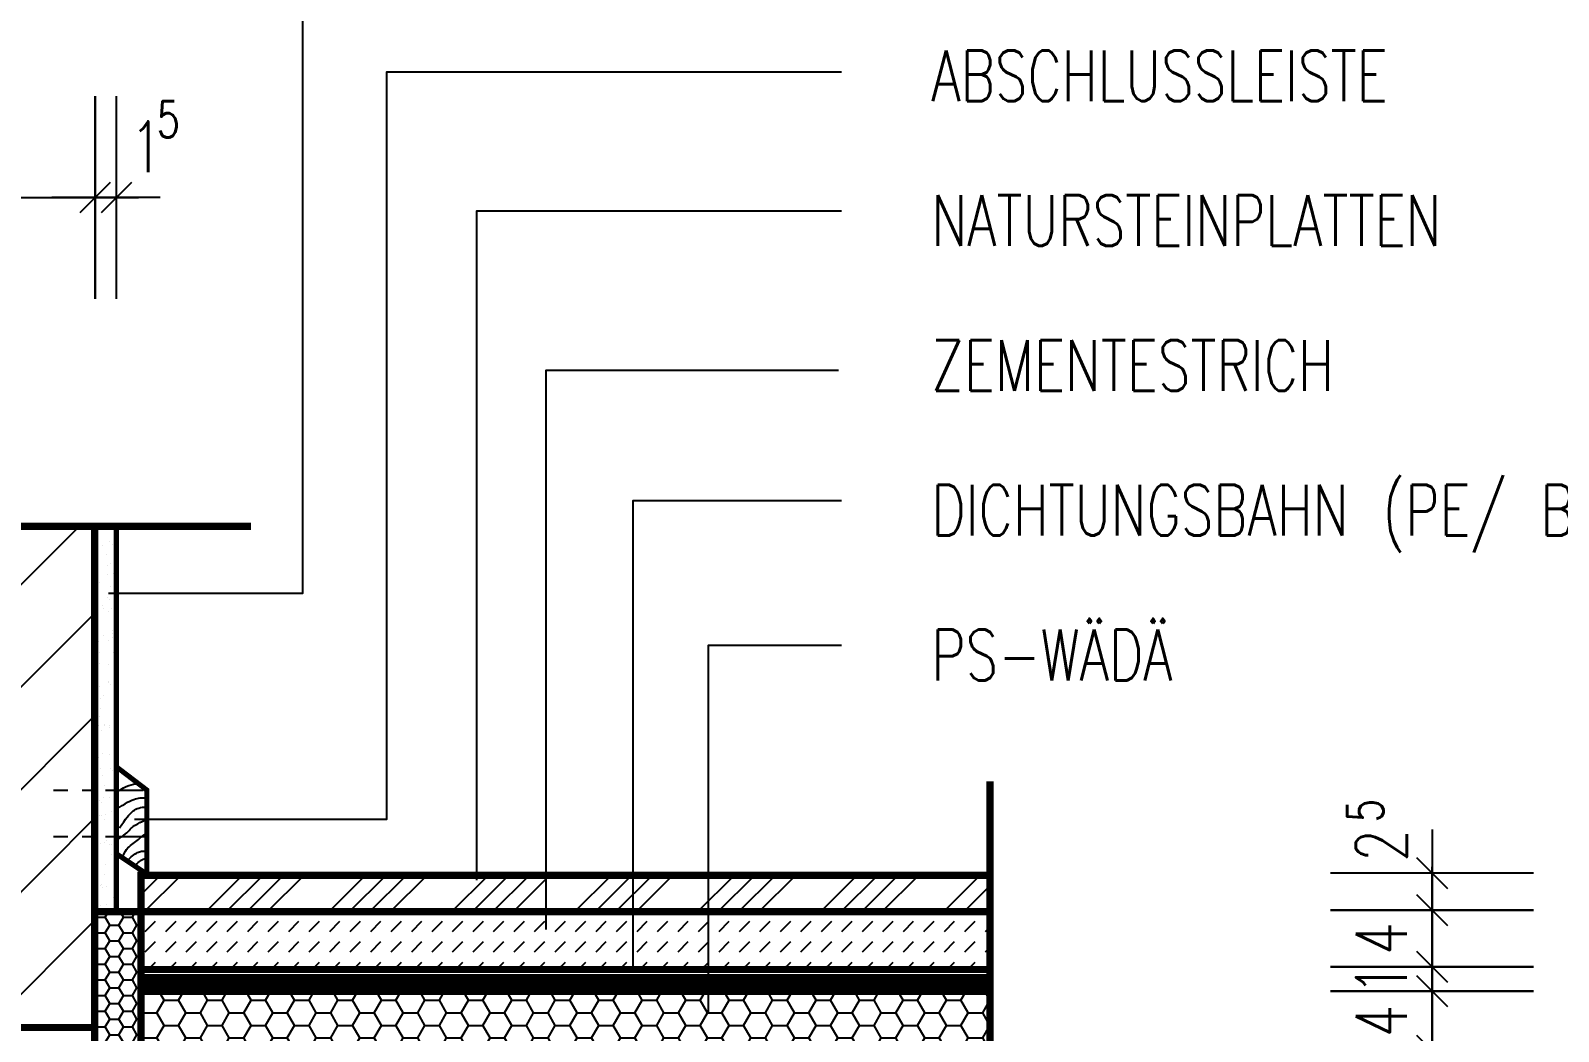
# Model space of a CAD drawing. Extents: x 0 to 21025, y 0 to 14850.
# Drawn here: x 6951 to 9587, y 11659 to 13387 of the extents above; entities that cross this region are included whole.
import ezdxf
from ezdxf.enums import TextEntityAlignment as Align

# ---------------------------------------------------------------- set-up
doc = ezdxf.new("R2010")
doc.units = 0
doc.header["$LTSCALE"] = 175
doc.linetypes.add('GESTRICHELT', pattern=[0.75, 0.5, -0.25])
doc.linetypes.add('GESTRICHELTX2', pattern=[1.5, 1, -0.5])
doc.layers.get('0').update_dxf_attribs({"linetype": 'CONTINUOUS'})
doc.layers.get('DEFPOINTS').update_dxf_attribs({"linetype": 'CONTINUOUS'})
for name, color, linetype in [('BEMASSUNG', 7, 'CONTINUOUS'), ('DRAHTANKER', 7, 'CONTINUOUS'), ('ESTRICH', 4, 'CONTINUOUS'), ('LEGENDE-35', 7, 'CONTINUOUS'), ('MAUERWERK', 6, 'CONTINUOUS'), ('PE-FOLIE', 1, 'GESTRICHELTX2'), ('SCHNITTKANTEN', 1, 'GESTRICHELT'), ('SCHRAFFUR', 2, 'CONTINUOUS')]:
    doc.layers.add(name, color=color, linetype=linetype)
doc.styles.get("Standard").update_dxf_attribs({"font": 'TXT.SHX', "width": 0.75})
doc.dimstyles.get("Standard").update_dxf_attribs({"dimtxt": 0.18, "dimasz": 0.18, "dimexe": 0.18, "dimexo": 0.0625, "dimgap": 0.09, "dimtad": 0, "dimtih": 1, "dimtoh": 1, "dimzin": 0, "dimcen": 0.09, "dimazin": 3, "dimtfac": 1, "dimtofl": 0, "dimtmove": 0, "dimatfit": 3})

# ---------------------------------------------------------------- blocks, each defined once
blk = doc.blocks.new('*X3')
at = {"color": 0}
for p, q in [((6717.514421, 11030.865787), (6735.192091, 11048.543456)), ((6752.86976, 11030.865787), (6770.54743, 11048.543456)), ((6788.225099, 11030.865787), (6805.902769, 11048.543456)), ((6823.580438, 11030.865787), (6841.258108, 11048.543456)), ((6858.935778, 11030.865787), (6876.613447, 11048.543456)), ((6894.291117, 11030.865787), (6911.968786, 11048.543456)), ((6929.646456, 11030.865787), (6947.324125, 11048.543456)), ((6965.001795, 11030.865787), (6982.679464, 11048.543456)), ((7000.357134, 11030.865787), (7018.034803, 11048.543456)), ((7035.712473, 11030.865787), (7053.390142, 11048.543456)), ((7071.067812, 11030.865787), (7088.745481, 11048.543456)), ((7106.423151, 11030.865787), (7124.10082, 11048.543456)), ((7141.77849, 11030.865787), (7159.45616, 11048.543456)), ((7177.133829, 11030.865787), (7194.811499, 11048.543456)), ((7212.489168, 11030.865787), (7230.166838, 11048.543456)), ((7247.844507, 11030.865787), (7265.522177, 11048.543456)), ((7283.199846, 11030.865787), (7300.877516, 11048.543456)), ((7318.555185, 11030.865787), (7336.232855, 11048.543456)), ((7353.910524, 11030.865787), (7371.588194, 11048.543456)), ((7389.265863, 11030.865787), (7406.943533, 11048.543456)), ((7424.621202, 11030.865787), (7442.298872, 11048.543456)), ((7459.976542, 11030.865787), (7477.654211, 11048.543456)), ((7495.331881, 11030.865787), (7513.00955, 11048.543456)), ((7530.68722, 11030.865787), (7548.364889, 11048.543456)), ((7566.042559, 11030.865787), (7583.720228, 11048.543456)), ((7601.397898, 11030.865787), (7619.075567, 11048.543456)), ((7636.753237, 11030.865787), (7654.430906, 11048.543456)), ((7672.108576, 11030.865787), (7689.786245, 11048.543456)), ((7707.463915, 11030.865787), (7725.141584, 11048.543456)), ((7742.819254, 11030.865787), (7760.496924, 11048.543456)), ((7778.174593, 11030.865787), (7795.852263, 11048.543456)), ((7813.529932, 11030.865787), (7831.207602, 11048.543456)), ((7848.885271, 11030.865787), (7866.562941, 11048.543456)), ((7884.24061, 11030.865787), (7901.91828, 11048.543456)), ((7919.595949, 11030.865787), (7937.273619, 11048.543456)), ((7954.951288, 11030.865787), (7972.628958, 11048.543456)), ((7990.306627, 11030.865787), (8007.984297, 11048.543456)), ((8025.661966, 11030.865787), (8043.339636, 11048.543456)), ((8061.017306, 11030.865787), (8078.694975, 11048.543456)), ((8096.372645, 11030.865787), (8114.050314, 11048.543456)), ((8131.727984, 11030.865787), (8149.405653, 11048.543456)), ((8167.083323, 11030.865787), (8175, 11038.782464)), ((6717.514421, 10995.510447), (6735.192091, 11013.188117)), ((6752.86976, 10995.510447), (6770.54743, 11013.188117)), ((6788.225099, 10995.510447), (6805.902769, 11013.188117)), ((6823.580438, 10995.510447), (6841.258108, 11013.188117)), ((6858.935778, 10995.510447), (6876.613447, 11013.188117)), ((6894.291117, 10995.510447), (6911.968786, 11013.188117)), ((6929.646456, 10995.510447), (6947.324125, 11013.188117)), ((6965.001795, 10995.510447), (6982.679464, 11013.188117)), ((7000.357134, 10995.510447), (7018.034803, 11013.188117)), ((7035.712473, 10995.510447), (7053.390142, 11013.188117)), ((7071.067812, 10995.510447), (7088.745481, 11013.188117)), ((7106.423151, 10995.510447), (7124.10082, 11013.188117)), ((7141.77849, 10995.510447), (7159.45616, 11013.188117)), ((7177.133829, 10995.510447), (7194.811499, 11013.188117)), ((7212.489168, 10995.510447), (7230.166838, 11013.188117)), ((7247.844507, 10995.510447), (7265.522177, 11013.188117)), ((7283.199846, 10995.510447), (7300.877516, 11013.188117)), ((7318.555185, 10995.510447), (7336.232855, 11013.188117)), ((7353.910524, 10995.510447), (7371.588194, 11013.188117)), ((7389.265863, 10995.510447), (7406.943533, 11013.188117)), ((7424.621202, 10995.510447), (7442.298872, 11013.188117)), ((7459.976542, 10995.510447), (7477.654211, 11013.188117)), ((7495.331881, 10995.510447), (7513.00955, 11013.188117)), ((7530.68722, 10995.510447), (7548.364889, 11013.188117)), ((7566.042559, 10995.510447), (7583.720228, 11013.188117)), ((7601.397898, 10995.510447), (7619.075567, 11013.188117)), ((7636.753237, 10995.510447), (7654.430906, 11013.188117)), ((7672.108576, 10995.510447), (7689.786245, 11013.188117)), ((7707.463915, 10995.510447), (7725.141584, 11013.188117)), ((7742.819254, 10995.510447), (7760.496924, 11013.188117)), ((7778.174593, 10995.510447), (7795.852263, 11013.188117)), ((7813.529932, 10995.510447), (7831.207602, 11013.188117)), ((7848.885271, 10995.510447), (7866.562941, 11013.188117)), ((7884.24061, 10995.510447), (7901.91828, 11013.188117)), ((7919.595949, 10995.510447), (7937.273619, 11013.188117)), ((7954.951288, 10995.510447), (7972.628958, 11013.188117)), ((7990.306627, 10995.510447), (8007.984297, 11013.188117)), ((8025.661966, 10995.510447), (8043.339636, 11013.188117)), ((8061.017306, 10995.510447), (8078.694975, 11013.188117)), ((8096.372645, 10995.510447), (8114.050314, 11013.188117)), ((8131.727984, 10995.510447), (8149.405653, 11013.188117)), ((8167.083323, 10995.510447), (8175, 11003.427125)), ((6722.359313, 10965), (6735.192091, 10977.832778)), ((6757.714652, 10965), (6770.54743, 10977.832778)), ((6793.069991, 10965), (6805.902769, 10977.832778)), ((6828.42533, 10965), (6841.258108, 10977.832778)), ((6863.780669, 10965), (6876.613447, 10977.832778)), ((6899.136008, 10965), (6911.968786, 10977.832778)), ((6934.491347, 10965), (6947.324125, 10977.832778)), ((6969.846686, 10965), (6982.679464, 10977.832778)), ((7005.202025, 10965), (7018.034803, 10977.832778)), ((7040.557364, 10965), (7053.390142, 10977.832778)), ((7075.912703, 10965), (7088.745481, 10977.832778)), ((7111.268043, 10965), (7124.10082, 10977.832778)), ((7146.623382, 10965), (7159.45616, 10977.832778)), ((7181.978721, 10965), (7194.811499, 10977.832778)), ((7217.33406, 10965), (7230.166838, 10977.832778)), ((7252.689399, 10965), (7265.522177, 10977.832778)), ((7288.044738, 10965), (7300.877516, 10977.832778)), ((7323.400077, 10965), (7336.232855, 10977.832778)), ((7358.755416, 10965), (7371.588194, 10977.832778)), ((7394.110755, 10965), (7406.943533, 10977.832778)), ((7429.466094, 10965), (7442.298872, 10977.832778)), ((7464.821433, 10965), (7477.654211, 10977.832778)), ((7500.176772, 10965), (7513.00955, 10977.832778)), ((7535.532111, 10965), (7548.364889, 10977.832778)), ((7570.88745, 10965), (7583.720228, 10977.832778)), ((7606.242789, 10965), (7619.075567, 10977.832778)), ((7641.598128, 10965), (7654.430906, 10977.832778)), ((7676.953467, 10965), (7689.786245, 10977.832778)), ((7712.308807, 10965), (7725.141584, 10977.832778)), ((7747.664146, 10965), (7760.496924, 10977.832778)), ((7783.019485, 10965), (7795.852263, 10977.832778)), ((7818.374824, 10965), (7831.207602, 10977.832778)), ((7853.730163, 10965), (7866.562941, 10977.832778)), ((7889.085502, 10965), (7901.91828, 10977.832778)), ((7924.440841, 10965), (7937.273619, 10977.832778)), ((7959.79618, 10965), (7972.628958, 10977.832778)), ((7995.151519, 10965), (8007.984297, 10977.832778)), ((8030.506858, 10965), (8043.339636, 10977.832778)), ((8065.862197, 10965), (8078.694975, 10977.832778)), ((8101.217536, 10965), (8114.050314, 10977.832778)), ((8136.572875, 10965), (8149.405653, 10977.832778)), ((8171.928214, 10965), (8175, 10968.071786))]:
    blk.add_line(p, q, dxfattribs=at)
blk = doc.blocks.new('*X4')
at = {"color": 0}
for p, q in [((6749.999957, 10911.920063), (6741.004876, 10927.5)), ((6774.999998, 10911.920089), (6783.995064, 10927.5)), ((6824.999957, 10911.920063), (6816.004876, 10927.5)), ((6849.999998, 10911.920089), (6858.995064, 10927.5)), ((6899.999957, 10911.920063), (6891.004876, 10927.5)), ((6924.999998, 10911.920089), (6933.995064, 10927.5)), ((6974.999956, 10911.920063), (6966.004875, 10927.5)), ((6999.999998, 10911.920089), (7008.995064, 10927.5)), ((7049.999956, 10911.920062), (7041.004875, 10927.5)), ((7074.999997, 10911.920089), (7083.995063, 10927.5)), ((7124.999956, 10911.920062), (7116.004875, 10927.5)), ((7149.999997, 10911.920089), (7158.995063, 10927.5)), ((7199.999956, 10911.920062), (7191.004874, 10927.5)), ((7224.999997, 10911.920089), (7233.995063, 10927.5)), ((7274.999956, 10911.920062), (7266.004874, 10927.5)), ((7299.999997, 10911.92009), (7308.995062, 10927.5)), ((7349.999955, 10911.920062), (7341.004874, 10927.5)), ((7374.999996, 10911.92009), (7383.995062, 10927.5)), ((7424.999955, 10911.920062), (7416.004873, 10927.5)), ((7449.999996, 10911.92009), (7458.995062, 10927.5)), ((7499.999955, 10911.920062), (7491.004873, 10927.5)), ((7524.999996, 10911.92009), (7533.995061, 10927.5)), ((7574.999955, 10911.920061), (7566.004873, 10927.5)), ((7599.999996, 10911.92009), (7608.995061, 10927.5)), ((7649.999954, 10911.920061), (7641.004872, 10927.5)), ((7674.999995, 10911.92009), (7683.995061, 10927.5)), ((7724.999954, 10911.920061), (7716.004872, 10927.5)), ((7749.999995, 10911.92009), (7758.99506, 10927.5)), ((7799.999954, 10911.920061), (7791.004872, 10927.5)), ((7824.999995, 10911.920091), (7833.99506, 10927.5)), ((7874.999954, 10911.920061), (7866.004871, 10927.5)), ((7899.999995, 10911.920091), (7908.99506, 10927.5)), ((7949.999953, 10911.920061), (7941.004871, 10927.5)), ((7974.999995, 10911.920091), (7983.995059, 10927.5)), ((8024.999953, 10911.920061), (8016.004871, 10927.5)), ((8049.999994, 10911.920091), (8058.995059, 10927.5)), ((8099.999953, 10911.92006), (8091.004871, 10927.5)), ((8124.999994, 10911.920091), (8133.995059, 10927.5)), ((8174.999953, 10911.92006), (8166.00487, 10927.5)), ((6712.499957, 10890.269428), (6710, 10894.599481)), ((6710, 10885.939329), (6712.499999, 10890.269453)), ((6712.5, 10890.269405), (6737.5, 10890.269405)), ((6749.999957, 10868.618793), (6737.499957, 10890.269428)), ((6737.499999, 10890.269453), (6749.999999, 10911.920089)), ((6750, 10911.92004), (6775, 10911.92004)), ((6787.499957, 10890.269428), (6774.999957, 10911.920063)), ((6774.999998, 10868.618818), (6787.499998, 10890.269454)), ((6787.5, 10890.269405), (6812.5, 10890.269405)), ((6824.999957, 10868.618793), (6812.499957, 10890.269428)), ((6812.499998, 10890.269454), (6824.999998, 10911.920089)), ((6825, 10911.92004), (6850, 10911.92004)), ((6862.499957, 10890.269428), (6849.999957, 10911.920063)), ((6849.999998, 10868.618819), (6862.499998, 10890.269454)), ((6862.5, 10890.269405), (6887.5, 10890.269405)), ((6899.999957, 10868.618793), (6887.499957, 10890.269428)), ((6887.499998, 10890.269454), (6899.999998, 10911.920089)), ((6900, 10911.92004), (6925, 10911.92004)), ((6937.499957, 10890.269428), (6924.999957, 10911.920063)), ((6924.999998, 10868.618819), (6937.499998, 10890.269454)), ((6937.5, 10890.269405), (6962.5, 10890.269405)), ((6974.999957, 10868.618792), (6962.499957, 10890.269428)), ((6962.499998, 10890.269454), (6974.999998, 10911.920089)), ((6975, 10911.92004), (7000, 10911.92004)), ((7012.499956, 10890.269427), (6999.999956, 10911.920063)), ((6999.999998, 10868.618819), (7012.499998, 10890.269454)), ((7012.5, 10890.269405), (7037.5, 10890.269405)), ((7049.999956, 10868.618792), (7037.499956, 10890.269427)), ((7037.499998, 10890.269454), (7049.999998, 10911.920089)), ((7050, 10911.92004), (7075, 10911.92004)), ((7087.499956, 10890.269427), (7074.999956, 10911.920062)), ((7074.999997, 10868.618819), (7087.499997, 10890.269454)), ((7087.5, 10890.269405), (7112.5, 10890.269405)), ((7124.999956, 10868.618792), (7112.499956, 10890.269427)), ((7112.499997, 10890.269454), (7124.999997, 10911.920089)), ((7125, 10911.92004), (7150, 10911.92004)), ((7162.499956, 10890.269427), (7149.999956, 10911.920062)), ((7149.999997, 10868.618819), (7162.499997, 10890.269454)), ((7162.5, 10890.269405), (7187.5, 10890.269405)), ((7199.999956, 10868.618792), (7187.499956, 10890.269427)), ((7187.499997, 10890.269454), (7199.999997, 10911.920089)), ((7200, 10911.92004), (7225, 10911.92004)), ((7237.499956, 10890.269427), (7224.999956, 10911.920062)), ((7224.999997, 10868.618819), (7237.499997, 10890.269454)), ((7237.5, 10890.269405), (7262.5, 10890.269405)), ((7274.999956, 10868.618792), (7262.499956, 10890.269427)), ((7262.499997, 10890.269454), (7274.999997, 10911.92009)), ((7275, 10911.92004), (7300, 10911.92004)), ((7312.499955, 10890.269427), (7299.999955, 10911.920062)), ((7299.999997, 10868.618819), (7312.499997, 10890.269455)), ((7312.5, 10890.269405), (7337.5, 10890.269405)), ((7349.999955, 10868.618792), (7337.499955, 10890.269427)), ((7337.499997, 10890.269455), (7349.999997, 10911.92009)), ((7350, 10911.92004), (7375, 10911.92004)), ((7387.499955, 10890.269427), (7374.999955, 10911.920062)), ((7374.999996, 10868.61882), (7387.499996, 10890.269455)), ((7387.5, 10890.269405), (7412.5, 10890.269405)), ((7424.999955, 10868.618792), (7412.499955, 10890.269427)), ((7412.499996, 10890.269455), (7424.999996, 10911.92009)), ((7425, 10911.92004), (7450, 10911.92004)), ((7462.499955, 10890.269427), (7449.999955, 10911.920062)), ((7449.999996, 10868.61882), (7462.499996, 10890.269455)), ((7462.5, 10890.269405), (7487.5, 10890.269405)), ((7499.999955, 10868.618791), (7487.499955, 10890.269427)), ((7487.499996, 10890.269455), (7499.999996, 10911.92009)), ((7500, 10911.92004), (7525, 10911.92004)), ((7537.499955, 10890.269426), (7524.999955, 10911.920062)), ((7524.999996, 10868.61882), (7537.499996, 10890.269455)), ((7537.5, 10890.269405), (7562.5, 10890.269405)), ((7574.999955, 10868.618791), (7562.499955, 10890.269426)), ((7562.499996, 10890.269455), (7574.999996, 10911.92009)), ((7575, 10911.92004), (7600, 10911.92004)), ((7612.499954, 10890.269426), (7599.999954, 10911.920061)), ((7599.999996, 10868.61882), (7612.499996, 10890.269455)), ((7612.5, 10890.269405), (7637.5, 10890.269405)), ((7649.999954, 10868.618791), (7637.499954, 10890.269426)), ((7637.499996, 10890.269455), (7649.999996, 10911.92009)), ((7650, 10911.92004), (7675, 10911.92004)), ((7687.499954, 10890.269426), (7674.999954, 10911.920061)), ((7674.999995, 10868.61882), (7687.499995, 10890.269455)), ((7687.5, 10890.269405), (7712.5, 10890.269405)), ((7724.999954, 10868.618791), (7712.499954, 10890.269426)), ((7712.499995, 10890.269455), (7724.999995, 10911.92009)), ((7725, 10911.92004), (7750, 10911.92004)), ((7762.499954, 10890.269426), (7749.999954, 10911.920061)), ((7749.999995, 10868.61882), (7762.499995, 10890.269455)), ((7762.5, 10890.269405), (7787.5, 10890.269405)), ((7799.999954, 10868.618791), (7787.499954, 10890.269426)), ((7787.499995, 10890.269455), (7799.999995, 10911.920091)), ((7800, 10911.92004), (7825, 10911.92004)), ((7837.499954, 10890.269426), (7824.999954, 10911.920061)), ((7824.999995, 10868.61882), (7837.499995, 10890.269456)), ((7837.5, 10890.269405), (7862.5, 10890.269405)), ((7874.999954, 10868.618791), (7862.499954, 10890.269426)), ((7862.499995, 10890.269456), (7874.999995, 10911.920091)), ((7875, 10911.92004), (7900, 10911.92004)), ((7912.499953, 10890.269426), (7899.999953, 10911.920061)), ((7899.999995, 10868.618821), (7912.499995, 10890.269456)), ((7912.5, 10890.269405), (7937.5, 10890.269405)), ((7949.999953, 10868.618791), (7937.499953, 10890.269426)), ((7937.499995, 10890.269456), (7949.999995, 10911.920091)), ((7950, 10911.92004), (7975, 10911.92004)), ((7987.499953, 10890.269426), (7974.999953, 10911.920061)), ((7974.999994, 10868.618821), (7987.499994, 10890.269456)), ((7987.5, 10890.269405), (8012.5, 10890.269405)), ((8024.999953, 10868.61879), (8012.499953, 10890.269426)), ((8012.499994, 10890.269456), (8024.999994, 10911.920091)), ((8025, 10911.92004), (8050, 10911.92004)), ((8062.499953, 10890.269425), (8049.999953, 10911.920061)), ((8049.999994, 10868.618821), (8062.499994, 10890.269456)), ((8062.5, 10890.269405), (8087.5, 10890.269405)), ((8099.999953, 10868.61879), (8087.499953, 10890.269425)), ((8087.499994, 10890.269456), (8099.999994, 10911.920091)), ((8100, 10911.92004), (8125, 10911.92004)), ((8137.499953, 10890.269425), (8124.999953, 10911.92006)), ((8124.999994, 10868.618821), (8137.499994, 10890.269456)), ((8137.5, 10890.269405), (8162.5, 10890.269405)), ((8174.999953, 10868.61879), (8162.499953, 10890.269425)), ((8162.499994, 10890.269456), (8174.999994, 10911.920091)), ((6737.499998, 10846.968183), (6749.999998, 10868.618818)), ((6750, 10868.61877), (6775, 10868.61877)), ((6787.499957, 10846.968158), (6774.999957, 10868.618793)), ((6812.499998, 10846.968183), (6824.999998, 10868.618819)), ((6825, 10868.61877), (6850, 10868.61877)), ((6862.499957, 10846.968158), (6849.999957, 10868.618793)), ((6887.499998, 10846.968184), (6899.999998, 10868.618819)), ((6900, 10868.61877), (6925, 10868.61877)), ((6937.499957, 10846.968157), (6924.999957, 10868.618793)), ((6962.499998, 10846.968184), (6974.999998, 10868.618819)), ((6975, 10868.61877), (7000, 10868.61877)), ((7012.499956, 10846.968157), (6999.999956, 10868.618792)), ((7037.499997, 10846.968184), (7049.999997, 10868.618819)), ((7050, 10868.61877), (7075, 10868.61877)), ((7087.499956, 10846.968157), (7074.999956, 10868.618792)), ((7112.499997, 10846.968184), (7124.999997, 10868.618819)), ((7125, 10868.61877), (7150, 10868.61877)), ((7162.499956, 10846.968157), (7149.999956, 10868.618792)), ((7187.499997, 10846.968184), (7199.999997, 10868.618819)), ((7200, 10868.61877), (7225, 10868.61877)), ((7237.499956, 10846.968157), (7224.999956, 10868.618792)), ((7262.499997, 10846.968184), (7274.999997, 10868.618819)), ((7275, 10868.61877), (7300, 10868.61877)), ((7312.499956, 10846.968157), (7299.999956, 10868.618792)), ((7337.499996, 10846.968184), (7349.999996, 10868.61882)), ((7350, 10868.61877), (7375, 10868.61877)), ((7387.499955, 10846.968157), (7374.999955, 10868.618792)), ((7412.499996, 10846.968185), (7424.999996, 10868.61882)), ((7425, 10868.61877), (7450, 10868.61877)), ((7462.499955, 10846.968156), (7449.999955, 10868.618792)), ((7487.499996, 10846.968185), (7499.999996, 10868.61882)), ((7500, 10868.61877), (7525, 10868.61877)), ((7537.499955, 10846.968156), (7524.999955, 10868.618791)), ((7562.499996, 10846.968185), (7574.999996, 10868.61882)), ((7575, 10868.61877), (7600, 10868.61877)), ((7612.499955, 10846.968156), (7599.999955, 10868.618791)), ((7637.499995, 10846.968185), (7649.999995, 10868.61882)), ((7650, 10868.61877), (7675, 10868.61877)), ((7687.499954, 10846.968156), (7674.999954, 10868.618791)), ((7712.499995, 10846.968185), (7724.999995, 10868.61882)), ((7725, 10868.61877), (7750, 10868.61877)), ((7762.499954, 10846.968156), (7749.999954, 10868.618791)), ((7787.499995, 10846.968185), (7799.999995, 10868.61882)), ((7800, 10868.61877), (7825, 10868.61877)), ((7837.499954, 10846.968156), (7824.999954, 10868.618791)), ((7862.499995, 10846.968185), (7874.999995, 10868.618821)), ((7875, 10868.61877), (7900, 10868.61877)), ((7912.499954, 10846.968156), (7899.999954, 10868.618791)), ((7937.499995, 10846.968186), (7949.999995, 10868.618821)), ((7950, 10868.61877), (7975, 10868.61877)), ((7987.499953, 10846.968155), (7974.999953, 10868.618791)), ((8012.499994, 10846.968186), (8024.999994, 10868.618821)), ((8025, 10868.61877), (8050, 10868.61877)), ((8062.499953, 10846.968155), (8049.999953, 10868.61879)), ((8087.499994, 10846.968186), (8099.999994, 10868.618821)), ((8100, 10868.61877), (8125, 10868.61877)), ((8137.499953, 10846.968155), (8124.999953, 10868.61879)), ((8162.499994, 10846.968186), (8174.999994, 10868.618821)), ((6712.499957, 10846.968158), (6710, 10851.298211)), ((6710, 10842.638059), (6712.499999, 10846.968183)), ((6712.5, 10846.968135), (6737.5, 10846.968135)), ((6748.739904, 10827.5), (6737.499957, 10846.968158)), ((6776.260037, 10827.5), (6787.499998, 10846.968183)), ((6787.5, 10846.968135), (6812.5, 10846.968135)), ((6823.739903, 10827.5), (6812.499957, 10846.968158)), ((6851.260037, 10827.5), (6862.499998, 10846.968184)), ((6862.5, 10846.968135), (6887.5, 10846.968135)), ((6898.739903, 10827.5), (6887.499957, 10846.968158)), ((6926.260037, 10827.5), (6937.499998, 10846.968184)), ((6937.5, 10846.968135), (6962.5, 10846.968135)), ((6973.739903, 10827.5), (6962.499957, 10846.968157)), ((7001.260036, 10827.5), (7012.499998, 10846.968184)), ((7012.5, 10846.968135), (7037.5, 10846.968135)), ((7048.739902, 10827.5), (7037.499956, 10846.968157)), ((7076.260036, 10827.5), (7087.499997, 10846.968184)), ((7087.5, 10846.968135), (7112.5, 10846.968135)), ((7123.739902, 10827.5), (7112.499956, 10846.968157)), ((7151.260036, 10827.5), (7162.499997, 10846.968184)), ((7162.5, 10846.968135), (7187.5, 10846.968135)), ((7198.739902, 10827.5), (7187.499956, 10846.968157)), ((7226.260035, 10827.5), (7237.499997, 10846.968184)), ((7237.5, 10846.968135), (7262.5, 10846.968135)), ((7273.739901, 10827.5), (7262.499956, 10846.968157)), ((7301.260035, 10827.5), (7312.499997, 10846.968184)), ((7312.5, 10846.968135), (7337.5, 10846.968135)), ((7348.739901, 10827.5), (7337.499955, 10846.968157)), ((7376.260035, 10827.5), (7387.499996, 10846.968185)), ((7387.5, 10846.968135), (7412.5, 10846.968135)), ((7423.739901, 10827.5), (7412.499955, 10846.968157)), ((7451.260034, 10827.5), (7462.499996, 10846.968185)), ((7462.5, 10846.968135), (7487.5, 10846.968135)), ((7498.7399, 10827.5), (7487.499955, 10846.968156)), ((7526.260034, 10827.5), (7537.499996, 10846.968185)), ((7537.5, 10846.968135), (7562.5, 10846.968135)), ((7573.7399, 10827.5), (7562.499955, 10846.968156)), ((7601.260034, 10827.5), (7612.499996, 10846.968185)), ((7612.5, 10846.968135), (7637.5, 10846.968135)), ((7648.7399, 10827.5), (7637.499954, 10846.968156)), ((7676.260033, 10827.5), (7687.499995, 10846.968185)), ((7687.5, 10846.968135), (7712.5, 10846.968135)), ((7723.739899, 10827.5), (7712.499954, 10846.968156)), ((7751.260033, 10827.5), (7762.499995, 10846.968185)), ((7762.5, 10846.968135), (7787.5, 10846.968135)), ((7798.739899, 10827.5), (7787.499954, 10846.968156)), ((7826.260033, 10827.5), (7837.499995, 10846.968185)), ((7837.5, 10846.968135), (7862.5, 10846.968135)), ((7873.739899, 10827.5), (7862.499954, 10846.968156)), ((7901.260032, 10827.5), (7912.499995, 10846.968186)), ((7912.5, 10846.968135), (7937.5, 10846.968135)), ((7948.739898, 10827.5), (7937.499953, 10846.968156)), ((7976.260032, 10827.5), (7987.499994, 10846.968186)), ((7987.5, 10846.968135), (8012.5, 10846.968135)), ((8023.739898, 10827.5), (8012.499953, 10846.968155)), ((8051.260032, 10827.5), (8062.499994, 10846.968186)), ((8062.5, 10846.968135), (8087.5, 10846.968135)), ((8098.739898, 10827.5), (8087.499953, 10846.968155)), ((8126.260031, 10827.5), (8137.499994, 10846.968186)), ((8137.5, 10846.968135), (8162.5, 10846.968135)), ((8173.739897, 10827.5), (8162.499953, 10846.968155))]:
    blk.add_line(p, q, dxfattribs=at)
blk = doc.blocks.new('*X5')
at = {"color": 0}
for p, q in [((6710, 11094.062043), (6743.437957, 11127.5)), ((6716.293296, 11065), (6778.793296, 11127.5)), ((6822.359313, 11065), (6884.859313, 11127.5)), ((6857.714652, 11065), (6920.214652, 11127.5)), ((6893.069991, 11065), (6955.569991, 11127.5)), ((6928.42533, 11065), (6990.92533, 11127.5)), ((7034.491347, 11065), (7096.991347, 11127.5)), ((7069.846686, 11065), (7132.346686, 11127.5)), ((7105.202025, 11065), (7167.702025, 11127.5)), ((7140.557364, 11065), (7203.057364, 11127.5)), ((7246.623382, 11065), (7309.123382, 11127.5)), ((7281.978721, 11065), (7344.478721, 11127.5)), ((7317.33406, 11065), (7379.83406, 11127.5)), ((7352.689399, 11065), (7415.189399, 11127.5)), ((7458.755416, 11065), (7521.255416, 11127.5)), ((7494.110755, 11065), (7556.610755, 11127.5)), ((7529.466094, 11065), (7591.966094, 11127.5)), ((7564.821433, 11065), (7627.321433, 11127.5)), ((7670.88745, 11065), (7733.38745, 11127.5)), ((7706.242789, 11065), (7768.742789, 11127.5)), ((7741.598129, 11065), (7804.098129, 11127.5)), ((7776.953468, 11065), (7839.453468, 11127.5)), ((7883.019485, 11065), (7945.519485, 11127.5)), ((7918.374824, 11065), (7980.874824, 11127.5)), ((7953.730163, 11065), (8016.230163, 11127.5)), ((7989.085502, 11065), (8051.585502, 11127.5)), ((8095.151519, 11065), (8157.651519, 11127.5)), ((8130.506858, 11065), (8175, 11109.493142)), ((8165.862197, 11065), (8175, 11074.137803))]:
    blk.add_line(p, q, dxfattribs=at)
blk = doc.blocks.new('*X6')
at = {"color": 0}
for p, q in [((5710, 11013.300859), (6426.699141, 11730)), ((5710, 11190.077554), (6249.922446, 11730)), ((5710, 11366.854249), (6073.145751, 11730)), ((5710, 11543.630945), (5896.369055, 11730)), ((5710, 11720.40764), (5719.59236, 11730)), ((5738.475836, 10865), (6603.475836, 11730)), ((5915.252532, 10865), (6630, 11579.747468)), ((6092.029227, 10865), (6630, 11402.970773)), ((6268.805922, 10865), (6630, 11226.194078)), ((6445.582618, 10865), (6630, 11049.417382)), ((6622.359313, 10865), (6630, 10872.640687))]:
    blk.add_line(p, q, dxfattribs=at)
blk = doc.blocks.new('*X12')
at = {"color": 0}
for p, q in [((6630.300859, 11724.147304), (6630.300859, 11724.147304)), ((6635.729094, 11713.383904), (6635.729094, 11713.383904)), ((6631.560726, 11685.610828), (6631.560726, 11685.610828)), ((6633.560073, 11695.974016), (6633.560073, 11695.974016)), ((6633.560624, 11697.106979), (6633.560624, 11697.106979)), ((6643.970244, 11697.344541), (6643.970244, 11697.344541)), ((6650.960369, 11681.16305), (6650.960369, 11681.16305)), ((6655.678667, 11704.117176), (6655.678667, 11704.117176)), ((6660.22994, 11699.485171), (6660.22994, 11699.485171)), ((6651.881661, 11663.30186), (6651.881661, 11663.30186)), ((6656.938535, 11665.5807), (6656.938535, 11665.5807)), ((6632.820593, 11647.074353), (6632.820593, 11647.074353)), ((6637.672136, 11632.562601), (6637.672136, 11632.562601)), ((6651.999995, 11646.618667), (6651.999995, 11646.618667)), ((6658.198402, 11627.044225), (6658.198402, 11627.044225)), ((6662.410166, 11647.989192), (6662.410166, 11647.989192)), ((6631.830457, 11626.046723), (6631.830457, 11626.046723)), ((6634.08046, 11608.537878), (6634.08046, 11608.537878)), ((6651.736945, 11607.805788), (6651.736945, 11607.805788)), ((6655.423331, 11604.427837), (6655.423331, 11604.427837)), ((6643.274328, 11593.686901), (6643.274328, 11593.686901)), ((6645.390789, 11587.853552), (6645.390789, 11587.853552)), ((6653.824704, 11582.480556), (6653.824704, 11582.480556)), ((6659.458269, 11588.50775), (6659.458269, 11588.50775)), ((6632.607032, 11552.689461), (6632.607032, 11552.689461)), ((6635.340327, 11570.001402), (6635.340327, 11570.001402)), ((6636.293419, 11549.31151), (6636.293419, 11549.31151)), ((6660.718136, 11549.971274), (6660.718136, 11549.971274)), ((6635.044383, 11540.820397), (6635.044383, 11540.820397)), ((6636.600195, 11531.464927), (6636.600195, 11531.464927)), ((6645.454554, 11542.190922), (6645.454554, 11542.190922)), ((6653.693164, 11533.367581), (6653.693164, 11533.367581)), ((6661.543356, 11537.771508), (6661.543356, 11537.771508)), ((6661.71425, 11544.331551), (6661.71425, 11544.331551)), ((6638.056526, 11512.942545), (6638.056526, 11512.942545)), ((6661.978003, 11511.434799), (6661.978003, 11511.434799)), ((6634.563252, 11478.251254), (6634.563252, 11478.251254)), ((6637.860062, 11492.928452), (6637.860062, 11492.928452)), ((6653.484305, 11491.465048), (6653.484305, 11491.465048)), ((6663.23787, 11472.898324), (6663.23787, 11472.898324)), ((6663.894476, 11492.835573), (6663.894476, 11492.835573)), ((6639.119929, 11454.391976), (6639.119929, 11454.391976)), ((6654.209093, 11462.8605), (6654.209093, 11462.8605)), ((6654.46974, 11460.010319), (6654.46974, 11460.010319)), ((6658.156127, 11456.632368), (6658.156127, 11456.632368)), ((6631.565654, 11437.494237), (6631.565654, 11437.494237)), ((6639.999568, 11432.121241), (6639.999568, 11432.121241)), ((6640.379796, 11415.855501), (6640.379796, 11415.855501)), ((6644.758638, 11438.533281), (6644.758638, 11438.533281)), ((6664.497738, 11434.361848), (6664.497738, 11434.361848)), ((6635.339828, 11404.893992), (6635.339828, 11404.893992)), ((6639.026215, 11401.516041), (6639.026215, 11401.516041)), ((6665.757605, 11395.825373), (6665.757605, 11395.825373)), ((6636.528693, 11385.666777), (6636.528693, 11385.666777)), ((6641.639663, 11377.319025), (6641.639663, 11377.319025)), ((6646.938864, 11387.037302), (6646.938864, 11387.037302)), ((6647.718221, 11387.412193), (6647.718221, 11387.412193)), ((6656.152135, 11382.039197), (6656.152135, 11382.039197)), ((6656.42596, 11385.572112), (6656.42596, 11385.572112)), ((6663.198559, 11389.177932), (6663.198559, 11389.177932)), ((6642.89953, 11338.78255), (6642.89953, 11338.78255)), ((6663.870788, 11337.330148), (6663.870788, 11337.330148)), ((6665.378786, 11337.681953), (6665.378786, 11337.681953)), ((6667.017472, 11357.288897), (6667.017472, 11357.288897)), ((6637.296048, 11330.455785), (6637.296048, 11330.455785)), ((6640.383957, 11312.501185), (6640.383957, 11312.501185)), ((6654.968614, 11336.311428), (6654.968614, 11336.311428)), ((6657.202536, 11312.214849), (6657.202536, 11312.214849)), ((6644.159398, 11300.246075), (6644.159398, 11300.246075)), ((6660.888922, 11308.836898), (6660.888922, 11308.836898)), ((6645.419265, 11261.709599), (6645.419265, 11261.709599)), ((6646.242947, 11283.379662), (6646.242947, 11283.379662)), ((6656.536525, 11262.41914), (6656.536525, 11262.41914)), ((6633.893085, 11237.052878), (6633.893085, 11237.052878)), ((6638.072624, 11257.098523), (6638.072624, 11257.098523)), ((6641.75901, 11253.720572), (6641.75901, 11253.720572)), ((6642.327, 11231.679882), (6642.327, 11231.679882)), ((6648.423173, 11231.883683), (6648.423173, 11231.883683)), ((6659.158755, 11237.776643), (6659.158755, 11237.776643)), ((6664.682869, 11234.024313), (6664.682869, 11234.024313)), ((6638.013002, 11230.513158), (6638.013002, 11230.513158)), ((6646.679132, 11223.173124), (6646.679132, 11223.173124)), ((6640.028843, 11182.660316), (6640.028843, 11182.660316)), ((6647.938999, 11184.636648), (6647.938999, 11184.636648)), ((6650.045652, 11186.970833), (6650.045652, 11186.970833)), ((6656.452924, 11181.157809), (6656.452924, 11181.157809)), ((6658.479567, 11181.597837), (6658.479567, 11181.597837)), ((6666.863095, 11182.528334), (6666.863095, 11182.528334)), ((6659.935331, 11164.41938), (6659.935331, 11164.41938)), ((6663.621718, 11161.041429), (6663.621718, 11161.041429)), ((6631.467561, 11126.085413), (6631.467561, 11126.085413)), ((6647.727257, 11128.226042), (6647.727257, 11128.226042)), ((6649.198866, 11146.100173), (6649.198866, 11146.100173)), ((6666.19822, 11136.888788), (6666.19822, 11136.888788)), ((6640.805419, 11109.303053), (6640.805419, 11109.303053)), ((6642.711389, 11112.059825), (6642.711389, 11112.059825)), ((6644.491806, 11105.925102), (6644.491806, 11105.925102)), ((6650.458733, 11107.563698), (6650.458733, 11107.563698)), ((6639.497312, 11075.359539), (6639.497312, 11075.359539)), ((6649.907483, 11076.730064), (6649.907483, 11076.730064)), ((6661.891551, 11089.981173), (6661.891551, 11089.981173)), ((6666.167179, 11078.870693), (6666.167179, 11078.870693)), ((6651.718601, 11069.027222), (6651.718601, 11069.027222))]:
    blk.add_line(p, q, dxfattribs=at)
blk = doc.blocks.new('*X14')
at = {"color": 0}
for p, q in [((6632.812457, 11055.355521), (6630, 11060.22684)), ((6630, 11050.484154), (6632.812499, 11055.355546)), ((6632.8125, 11055.355497), (6648.4375, 11055.355497)), ((6656.249957, 11041.823874), (6648.437457, 11055.355521)), ((6648.437499, 11055.355546), (6654.005727, 11065)), ((6671.874999, 11041.823899), (6679.687499, 11055.355546)), ((6679.687457, 11055.35552), (6674.119214, 11065)), ((6679.6875, 11055.355497), (6695.3125, 11055.355497)), ((6703.124957, 11041.823874), (6695.312457, 11055.35552)), ((6695.312499, 11055.355546), (6700.880727, 11065)), ((6632.812457, 11028.292227), (6630, 11033.163546)), ((6630, 11023.42086), (6632.812499, 11028.292252)), ((6632.8125, 11028.292203), (6648.4375, 11028.292203)), ((6656.249957, 11014.76058), (6648.437457, 11028.292227)), ((6648.437499, 11028.292252), (6656.249999, 11041.823899)), ((6656.25, 11041.82385), (6671.875, 11041.82385)), ((6679.687457, 11028.292227), (6671.874957, 11041.823874)), ((6671.874999, 11014.760605), (6679.687499, 11028.292252)), ((6679.6875, 11028.292203), (6695.3125, 11028.292203)), ((6703.124957, 11014.76058), (6695.312457, 11028.292227)), ((6695.312499, 11028.292252), (6703.124999, 11041.823899)), ((6703.125, 11041.82385), (6710, 11041.82385)), ((6632.812457, 11001.228933), (6630, 11006.100252)), ((6630, 10996.357567), (6632.812499, 11001.228958)), ((6632.8125, 11001.228909), (6648.4375, 11001.228909)), ((6656.249957, 10987.697286), (6648.437457, 11001.228933)), ((6648.437499, 11001.228958), (6656.249999, 11014.760605)), ((6656.25, 11014.760556), (6671.875, 11014.760556)), ((6679.687457, 11001.228933), (6671.874957, 11014.76058)), ((6671.874999, 10987.697311), (6679.687499, 11001.228958)), ((6679.6875, 11001.228909), (6695.3125, 11001.228909)), ((6703.124957, 10987.697286), (6695.312457, 11001.228933)), ((6695.312499, 11001.228958), (6703.124999, 11014.760605)), ((6703.125, 11014.760556), (6710, 11014.760556)), ((6632.812457, 10974.165639), (6630, 10979.036958)), ((6630, 10969.294273), (6632.812499, 10974.165664)), ((6632.8125, 10974.165616), (6648.4375, 10974.165616)), ((6656.249957, 10960.633992), (6648.437457, 10974.165639)), ((6648.437499, 10974.165664), (6656.249999, 10987.697311)), ((6656.25, 10987.697263), (6671.875, 10987.697263)), ((6679.687457, 10974.165639), (6671.874957, 10987.697286)), ((6671.874999, 10960.634017), (6679.687499, 10974.165664)), ((6679.6875, 10974.165616), (6695.3125, 10974.165616)), ((6703.124957, 10960.633992), (6695.312457, 10974.165639)), ((6695.312499, 10974.165664), (6703.124999, 10987.697311)), ((6703.125, 10987.697263), (6710, 10987.697263)), ((6632.812458, 10947.102345), (6630, 10951.973665)), ((6630, 10942.230979), (6632.812499, 10947.10237)), ((6632.8125, 10947.102322), (6648.4375, 10947.102322)), ((6656.249957, 10933.570698), (6648.437457, 10947.102345)), ((6648.437499, 10947.10237), (6656.249999, 10960.634017)), ((6656.25, 10960.633969), (6671.875, 10960.633969)), ((6679.687457, 10947.102345), (6671.874957, 10960.633992)), ((6671.874999, 10933.570723), (6679.687499, 10947.10237)), ((6679.6875, 10947.102322), (6695.3125, 10947.102322)), ((6703.124957, 10933.570698), (6695.312457, 10947.102345)), ((6695.312499, 10947.10237), (6703.124999, 10960.634017)), ((6703.125, 10960.633969), (6710, 10960.633969)), ((6632.812458, 10920.039051), (6630, 10924.910371)), ((6630, 10915.167685), (6632.812499, 10920.039076)), ((6632.8125, 10920.039028), (6648.4375, 10920.039028)), ((6656.249958, 10906.507404), (6648.437458, 10920.039051)), ((6648.437499, 10920.039076), (6656.249999, 10933.570723)), ((6656.25, 10933.570675), (6671.875, 10933.570675)), ((6679.687457, 10920.039051), (6671.874957, 10933.570698)), ((6671.874999, 10906.50743), (6679.687499, 10920.039077)), ((6679.6875, 10920.039028), (6695.3125, 10920.039028)), ((6703.124957, 10906.507404), (6695.312457, 10920.039051)), ((6695.312499, 10920.039077), (6703.124999, 10933.570724)), ((6703.125, 10933.570675), (6710, 10933.570675)), ((6632.812458, 10892.975758), (6630, 10897.847077)), ((6630, 10888.104392), (6632.812499, 10892.975783)), ((6632.8125, 10892.975734), (6648.4375, 10892.975734)), ((6656.249958, 10879.444111), (6648.437458, 10892.975757)), ((6648.437499, 10892.975783), (6656.249999, 10906.50743)), ((6656.25, 10906.507381), (6671.875, 10906.507381)), ((6679.687457, 10892.975757), (6671.874957, 10906.507404)), ((6671.874999, 10879.444136), (6679.687499, 10892.975783)), ((6679.6875, 10892.975734), (6695.3125, 10892.975734)), ((6703.124957, 10879.44411), (6695.312457, 10892.975757)), ((6695.312499, 10892.975783), (6703.124999, 10906.50743)), ((6703.125, 10906.507381), (6710, 10906.507381)), ((6632.812458, 10865.912464), (6630, 10870.783783)), ((6630, 10861.041098), (6632.812499, 10865.912489)), ((6632.8125, 10865.912441), (6648.4375, 10865.912441)), ((6656.249958, 10852.380817), (6648.437458, 10865.912464)), ((6648.437499, 10865.912489), (6656.249999, 10879.444136)), ((6656.25, 10879.444088), (6671.875, 10879.444088)), ((6679.687458, 10865.912464), (6671.874958, 10879.444111)), ((6671.874999, 10852.380842), (6679.687499, 10865.912489)), ((6679.6875, 10865.912441), (6695.3125, 10865.912441)), ((6703.124957, 10852.380817), (6695.312457, 10865.912464)), ((6695.312499, 10865.912489), (6703.124999, 10879.444136)), ((6703.125, 10879.444088), (6710, 10879.444088)), ((6632.812458, 10838.84917), (6630, 10843.72049)), ((6630, 10833.977804), (6632.812499, 10838.849195)), ((6632.8125, 10838.849147), (6648.4375, 10838.849147)), ((6653.546528, 10830), (6648.437458, 10838.84917)), ((6648.437499, 10838.849195), (6656.249999, 10852.380842)), ((6656.25, 10852.380794), (6671.875, 10852.380794)), ((6679.687458, 10838.84917), (6671.874958, 10852.380817)), ((6674.578413, 10830), (6679.687499, 10838.849195)), ((6679.6875, 10838.849147), (6695.3125, 10838.849147)), ((6700.421528, 10830), (6695.312458, 10838.84917)), ((6695.312499, 10838.849195), (6703.124999, 10852.380842)), ((6703.125, 10852.380794), (6710, 10852.380794))]:
    blk.add_line(p, q, dxfattribs=at)
blk = doc.blocks.new('MASSHILFSLINIE')
for points in [[(0, -175), (0, 175)], [(0, 0), (26.516504, 26.516504)], [(75, 0), (-75, 0)], [(0, 0), (-26.516504, -26.516504)]]:
    blk.add_lwpolyline(points)
blk = doc.blocks.new('*D24')
at = {"color": 0, "linetype": 'BYBLOCK'}
blk.add_line((6141.949559, 13098.623281), (7061.212311, 13098.623281), dxfattribs=at)
at = {"layer": 'DEFPOINTS', "color": 0, "linetype": 'BYBLOCK'}
for p in [(7062.212311, 13098.623281), (7062.212311, 12523.997349), (6140.949559, 12521.68964)]:
    blk.add_point(p, dxfattribs=at)
at = {"color": 0, "linetype": 'BYBLOCK', "rotation": 180}
blk.add_blockref('MASSHILFSLINIE', (6140.949559, 13098.623281), dxfattribs=at)
at = {"color": 0, "linetype": 'BYBLOCK'}
blk.add_blockref('MASSHILFSLINIE', (7062.212311, 13098.623281), dxfattribs=at)
at = {"color": 0, "linetype": 'BYBLOCK', "width": 0.75}
blk.add_text('36', height=87.5, dxfattribs=at).set_placement((6601.580935, 13186.123281), align=Align.MIDDLE_CENTER)
blk = doc.blocks.new('*D25')
at = {"color": 0, "linetype": 'BYBLOCK'}
blk.add_line((7063.212311, 13098.623281), (7098.155279, 13098.623281), dxfattribs=at)
at = {"layer": 'DEFPOINTS', "color": 0, "linetype": 'BYBLOCK'}
for p in [(7099.155279, 13098.623281), (7062.212311, 12523.997349), (7099.155279, 12519.381932)]:
    blk.add_point(p, dxfattribs=at)
at = {"color": 0, "linetype": 'BYBLOCK', "rotation": 180}
blk.add_blockref('MASSHILFSLINIE', (7062.212311, 13098.623281), dxfattribs=at)
at = {"color": 0, "linetype": 'BYBLOCK'}
blk.add_blockref('MASSHILFSLINIE', (7099.155279, 13098.623281), dxfattribs=at)
at = {"color": 0, "linetype": 'BYBLOCK', "width": 0.75}
blk.add_text('1', height=87.5, dxfattribs=at).set_placement((7150.550955, 13186.123281), align=Align.MIDDLE_CENTER)
blk = doc.blocks.new('*D19')
at = {"color": 0, "linetype": 'BYBLOCK'}
blk.add_line((9369.023561, 11229.698587), (9369.023561, 11624.154251), dxfattribs=at)
at = {"layer": 'DEFPOINTS', "color": 0, "linetype": 'BYBLOCK'}
for p in [(8581.288492, 11625.154251), (9369.023561, 11625.154251), (8581.288492, 11228.698587)]:
    blk.add_point(p, dxfattribs=at)
at = {"color": 0, "linetype": 'BYBLOCK'}
for p, rotation in [((9369.023561, 11625.154251), 90), ((9369.023561, 11228.698587), 270)]:
    blk.add_blockref('MASSHILFSLINIE', p, dxfattribs=dict(at, rotation=rotation))
at = {"color": 0, "linetype": 'BYBLOCK', "width": 0.75}
blk.add_text('16', height=87.5, rotation=90, dxfattribs=at).set_placement((9281.523561, 11426.926419), align=Align.MIDDLE_CENTER)
blk = doc.blocks.new('*D18')
at = {"color": 0, "linetype": 'BYBLOCK'}
blk.add_line((9369.023561, 11626.154251), (9369.023561, 11727.455992), dxfattribs=at)
at = {"layer": 'DEFPOINTS', "color": 0, "linetype": 'BYBLOCK'}
for p in [(8592.462088, 11728.455992), (9369.023561, 11728.455992), (8581.288492, 11625.154251)]:
    blk.add_point(p, dxfattribs=at)
at = {"color": 0, "linetype": 'BYBLOCK'}
for p, rotation in [((9369.023561, 11728.455992), 90), ((9369.023561, 11625.154251), 270)]:
    blk.add_blockref('MASSHILFSLINIE', p, dxfattribs=dict(at, rotation=rotation))
at = {"color": 0, "linetype": 'BYBLOCK', "width": 0.75}
blk.add_text('4', height=87.5, rotation=90, dxfattribs=at).set_placement((9281.523561, 11676.805121), align=Align.MIDDLE_CENTER)
blk = doc.blocks.new('*D17')
at = {"color": 0, "linetype": 'BYBLOCK'}
blk.add_line((9369.023561, 11729.455992), (9369.023561, 11769.335123), dxfattribs=at)
at = {"layer": 'DEFPOINTS', "color": 0, "linetype": 'BYBLOCK'}
for p in [(8592.462088, 11770.335123), (9369.023561, 11770.335123), (8592.462088, 11728.455992)]:
    blk.add_point(p, dxfattribs=at)
at = {"color": 0, "linetype": 'BYBLOCK'}
for p, rotation in [((9369.023561, 11770.335123), 90), ((9369.023561, 11728.455992), 270)]:
    blk.add_blockref('MASSHILFSLINIE', p, dxfattribs=dict(at, rotation=rotation))
at = {"color": 0, "linetype": 'BYBLOCK', "width": 0.75}
blk.add_text('1', height=87.5, rotation=90, dxfattribs=at).set_placement((9281.523561, 11749.395557), align=Align.MIDDLE_CENTER)
blk = doc.blocks.new('*D16')
at = {"color": 0, "linetype": 'BYBLOCK'}
blk.add_line((9369.023561, 11771.335123), (9369.023561, 11867.053132), dxfattribs=at)
at = {"layer": 'DEFPOINTS', "color": 0, "linetype": 'BYBLOCK'}
for p in [(8592.462088, 11868.053132), (9369.023561, 11868.053132), (8592.462088, 11770.335123)]:
    blk.add_point(p, dxfattribs=at)
at = {"color": 0, "linetype": 'BYBLOCK'}
for p, rotation in [((9369.023561, 11868.053132), 90), ((9369.023561, 11770.335123), 270)]:
    blk.add_blockref('MASSHILFSLINIE', p, dxfattribs=dict(at, rotation=rotation))
at = {"color": 0, "linetype": 'BYBLOCK', "width": 0.75}
blk.add_text('4', height=87.5, rotation=90, dxfattribs=at).set_placement((9281.523561, 11819.194128), align=Align.MIDDLE_CENTER)
blk = doc.blocks.new('*D28')
at = {"color": 0, "linetype": 'BYBLOCK'}
blk.add_line((9369.023561, 11869.053132), (9369.023561, 11931.267711), dxfattribs=at)
at = {"layer": 'DEFPOINTS', "color": 0, "linetype": 'BYBLOCK'}
for p in [(8595.255445, 11932.267711), (9369.023561, 11932.267711), (8592.462088, 11868.053132)]:
    blk.add_point(p, dxfattribs=at)
at = {"color": 0, "linetype": 'BYBLOCK'}
for p, rotation in [((9369.023561, 11932.267711), 90), ((9369.023561, 11868.053132), 270)]:
    blk.add_blockref('MASSHILFSLINIE', p, dxfattribs=dict(at, rotation=rotation))
at = {"color": 0, "linetype": 'BYBLOCK', "width": 0.75}
blk.add_text('2', height=87.5, rotation=90, dxfattribs=at).set_placement((9281.523561, 11980), align=Align.MIDDLE_CENTER)

msp = doc.modelspace()

# ---------------------------------------------------------------- linework, layer by layer
at = {"layer": 'DRAHTANKER'}
for points in [[(7015, 12075), (6990, 12075)], [(7060, 12075), (7040, 12075)], [(7145, 12075), (7080, 12075)], [(7015, 11995), (6990, 11995)], [(7060, 11995), (7040, 11995)], [(7150, 11995), (7080, 11995)]]:
    msp.add_lwpolyline(points, dxfattribs=at)
at = {"layer": 'ESTRICH'}
for points, const_width in [([(7098.631736, 12115.796252), (7151.15625, 12075.782507), (7151.15625, 11930.782507), (7098.589174, 11965.768101)], 8.75), ([(7061.15625, 11865.782507), (7141.15625, 11865.782507), (7141.15625, 11630.782507), (7061.15625, 11630.782507)], 12.5)]:
    msp.add_lwpolyline(points, close=True, dxfattribs=dict(at, const_width=const_width))
for points in [[(7101.385512, 12073.056799), (7106.187523, 12076.682689), (7111.073535, 12079.563461), (7115.875547, 12081.793568), (7120.425558, 12083.467463), (7124.555568, 12084.679597), (7128.097575, 12085.524423), (7130.883577, 12086.096392), (7132.745574, 12086.489957)], [(7103.625564, 12045.295098), (7108.895057, 12048.989859), (7113.651353, 12052.058879), (7117.948268, 12054.569062), (7121.839616, 12056.587311), (7125.37921, 12058.180527), (7128.620865, 12059.415615), (7131.618394, 12060.359478), (7134.425612, 12061.079018), (7137.079709, 12061.631517), (7139.551369, 12062.035779), (7141.794655, 12062.300986), (7143.763629, 12062.43632), (7145.412352, 12062.450963), (7146.694885, 12062.354098), (7147.56529, 12062.154906), (7147.977627, 12061.86257)], [(7102.281467, 11992.010521), (7107.166405, 11994.772161), (7111.162773, 11997.354072), (7114.41101, 11999.765439), (7117.051554, 12002.015446), (7119.224845, 12004.113277), (7121.071321, 12006.068115), (7122.731422, 12007.889144), (7124.345587, 12009.585547), (7126.045504, 12011.174381), (7127.92786, 12012.704182), (7130.080591, 12014.23136), (7132.591633, 12015.812325), (7135.548922, 12017.503485), (7139.040393, 12019.361251), (7143.153983, 12021.44203), (7147.977627, 12023.802232)], [(7104.073541, 12010.369074), (7108.149751, 12016.116179), (7111.693079, 12021.000103), (7114.779652, 12025.123171), (7117.485594, 12028.587703), (7119.887033, 12031.496023), (7122.060093, 12033.950452), (7124.080902, 12036.053313), (7126.025584, 12037.906929), (7127.970267, 12039.594381), (7129.991075, 12041.12179), (7132.164136, 12042.476038), (7134.565574, 12043.644006), (7137.271517, 12044.612574), (7140.358089, 12045.368623), (7143.901417, 12045.899035), (7147.977627, 12046.190691)], [(7110.345553, 11962.009995), (7112.272548, 11966.339897), (7114.337348, 11969.992893), (7116.509767, 11973.068683), (7118.759617, 11975.666967), (7121.056713, 11977.887446), (7123.370869, 11979.829818), (7125.671897, 11981.593783), (7127.929612, 11983.279041), (7130.128701, 11984.973049), (7132.313353, 11986.714284), (7134.54263, 11988.528984), (7136.875597, 11990.443384), (7139.371314, 11992.483719), (7142.088846, 11994.676225), (7145.087255, 11997.047138), (7148.425604, 11999.622693)], [(7119.305595, 11955.293416), (7121.931242, 11957.963663), (7124.434832, 11960.283642), (7126.820302, 11962.280904), (7129.091589, 11963.982998), (7131.252629, 11965.417476), (7133.30736, 11966.611888), (7135.259719, 11967.593784), (7137.113641, 11968.390714), (7138.876565, 11969.027606), (7140.569925, 11969.518887), (7142.218657, 11969.876362), (7143.847698, 11970.111835), (7145.481982, 11970.237112), (7147.146446, 11970.263997), (7148.866026, 11970.204294), (7150.665656, 11970.069807)], [(7133.193551, 11946.338012), (7134.786969, 11948.581252), (7136.53263, 11950.598851), (7138.414783, 11952.375069), (7140.41768, 11953.894164), (7142.525572, 11955.140395), (7144.72271, 11956.098022), (7146.993344, 11956.751303), (7149.321725, 11957.084497)]]:
    msp.add_lwpolyline(points, dxfattribs=at)
at = {"layer": 'ESTRICH', "const_width": 12.5}
for points in [[(7141.15625, 11865.782507), (7141.15625, 11928.282507), (8606.15625, 11928.282507)], [(7141.15625, 11765.782507), (7141.15625, 11865.782507), (8606.15625, 11865.782507)], [(8606.15625, 11865.782507), (7141.15625, 11865.782507)], [(8606.15625, 11765.782507), (7141.15625, 11765.782507)], [(8606.15625, 11728.282507), (7141.15625, 11728.282507), (7141.15625, 11628.282507)]]:
    msp.add_lwpolyline(points, dxfattribs=at)
at = {"layer": 'LEGENDE-35'}
for points in [[(8355, 13560), (7420, 13560), (7420, 12415), (7085, 12415)], [(8350, 13315), (7565, 13315), (7565, 12025), (7130, 12025)], [(8350, 13075), (7720, 13075), (7720, 11920)], [(8345, 12800), (7840, 12800), (7840, 11835)], [(8350, 12575), (7990, 12575), (7990, 11760)], [(8350, 12325), (8120, 12325), (8120, 11690)]]:
    msp.add_lwpolyline(points, dxfattribs=at)
at = {"layer": 'MAUERWERK'}
for points, const_width in [([(6141.15625, 11665.782507), (7061.15625, 11665.782507), (7061.15625, 12530.782507)], 12.5), ([(7061.15625, 11865.782507), (7098.65625, 11865.782507), (7098.65625, 12530.782507)], 8.75), ([(7061.15625, 12530.782507), (7061.15625, 11865.782507)], 8.75)]:
    msp.add_lwpolyline(points, dxfattribs=dict(at, const_width=const_width))
at = {"layer": 'PE-FOLIE', "const_width": 25}
msp.add_lwpolyline([(7140.773723, 11745.782507), (8606.15625, 11745.782507)], dxfattribs=at)
at = {"layer": 'SCHNITTKANTEN', "const_width": 12.5}
for points in [[(5321.15625, 12530.782507), (7331.15625, 12530.782507)], [(8606.15625, 12090.782507), (8606.15625, 11075.782507)]]:
    msp.add_lwpolyline(points, dxfattribs=at)

# ---------------------------------------------------------------- block references
at = {"layer": 'SCHRAFFUR'}
for name in ['*X6', '*X12', '*X5', '*X14', '*X3', '*X4']:
    msp.add_blockref(name, (431.15625, 800.782507), dxfattribs=at)

# ---------------------------------------------------------------- texts
at = {"layer": 'BEMASSUNG', "width": 0.75}
msp.add_text('5', height=62.5, dxfattribs=at).set_placement((7168.312116, 13202.168147))
msp.add_text('5', height=62.5, rotation=90, dxfattribs=at).set_placement((9285, 12020))
at = {"layer": 'LEGENDE-35', "width": 0.75}
for s, p in [('ABSCHLUSSLEISTE ', (8505, 13265)), ('NATURSTEINPLATTEN', (8505, 13015)), ('ZEMENTESTRICH', (8505, 12765)), ('DICHTUNGSBAHN (PE/ BITUMEN)', (8505, 12515)), ('PS-WÄDÄ', (8505, 12265))]:
    msp.add_text(s, height=87.5, dxfattribs=at).set_placement(p)

# ---------------------------------------------------------------- dimensions: what is measured, and where the dimension line sits
at = {"layer": 'BEMASSUNG'}
dim = msp.add_linear_dim(base=(7062.212311, 13098.623281), p1=(6140.949559, 12521.68964), p2=(7062.212311, 12523.997349), text='36', dimstyle='Standard', dxfattribs=at)
dim.commit()
dim.dimension.update_dxf_attribs({"geometry": '*D24', "text_midpoint": (6601.580935, 13186.123281)})
dim = msp.add_linear_dim(base=(7099.155279, 13098.623281), p1=(7062.212311, 12523.997349), p2=(7099.155279, 12519.381932), text='1', dimstyle='Standard', dxfattribs=at)
dim.commit()
dim.dimension.update_dxf_attribs({"geometry": '*D25', "text_midpoint": (7150.550955, 13186.123281), "dimtype": 128})
dim = msp.add_linear_dim(base=(9369.023561, 11932.267711), p1=(8592.462088, 11868.053132), p2=(8595.255445, 11932.267711), angle=90, text='2', dimstyle='Standard', dxfattribs=at)
dim.commit()
dim.dimension.update_dxf_attribs({"geometry": '*D28', "text_midpoint": (9281.523561, 11980), "dimtype": 128})
for base, p1, p2, text, picture, middle in [((9369.023561, 11868.053132), (8592.462088, 11770.335123), (8592.462088, 11868.053132), '4', '*D16', (9281.523561, 11819.194128)), ((9369.023561, 11770.335123), (8592.462088, 11728.455992), (8592.462088, 11770.335123), '1', '*D17', (9281.523561, 11749.395557)), ((9369.023561, 11728.455992), (8581.288492, 11625.154251), (8592.462088, 11728.455992), '4', '*D18', (9281.523561, 11676.805121)), ((9369.023561, 11625.154251), (8581.288492, 11228.698587), (8581.288492, 11625.154251), '16', '*D19', (9281.523561, 11426.926419))]:
    dim = msp.add_linear_dim(base=base, p1=p1, p2=p2, angle=90, text=text, dimstyle='Standard', dxfattribs=at)
    dim.commit()
    dim.dimension.update_dxf_attribs({"geometry": picture, "text_midpoint": middle})

doc.saveas('drawing.dxf')
